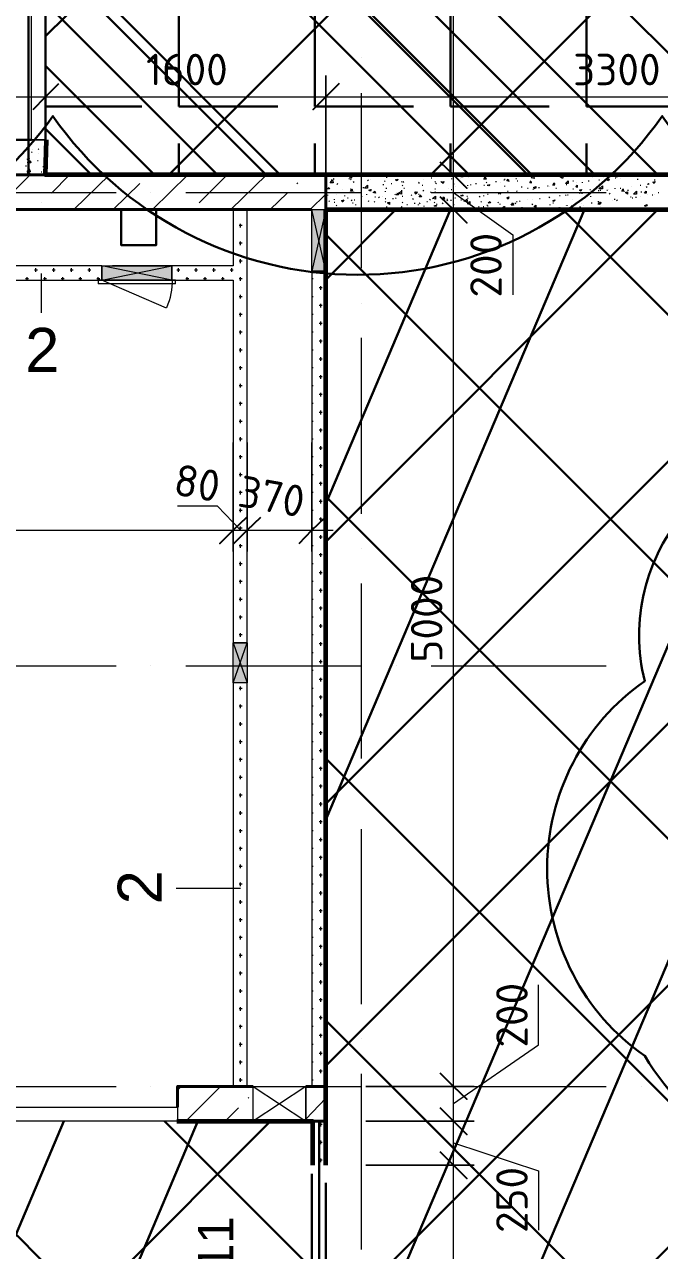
# Model space of a CAD drawing. Header units: millimetres. Extents: x -84737 to 172119, y -43083 to 59399.
# Drawn here: x 34784 to 38410, y 38441 to 45437 of the extents above; entities that cross this region are included whole.
import ezdxf

# ---------------------------------------------------------------- set-up
doc = ezdxf.new("R2010")
doc.units = ezdxf.units.MM
for name, color, linetype, lineweight in [('11) Плинтус ПЛ-2', 70, 'Continuous', 30), ('15) Штукатурка стен СТ-1.1', 161, 'Continuous', 60), ('16) Краска СТ-1.1 стена', 5, 'Continuous', 60), ('17) Краска СТ-3.1 стена', 6, 'Continuous', 60), ('18) Краска ПТ-1 потолок', 31, 'Continuous', 30), ('19) Краска ПТ-5 потолок', 161, 'Continuous', 30), ('20) Шпакл. баз. фин Стена', 40, 'Continuous', 60), ('22) Шпакл. баз. фин. Потолок', 102, 'Continuous', 30), ('3) Плинутс ПЛ-1', 6, 'Continuous', 30), ('5) Затарка материала', 160, 'Continuous', 30), ('6) Уборка мусора', 20, 'Continuous', 30), ('9) Плитка КР-2 600х600', 110, 'Continuous', 30)]:
    doc.layers.add(name, color=color, linetype=linetype, lineweight=lineweight)
for name, color, linetype in [('PDF _Двери', 7, 'Continuous'), ('PDF _Марки', 7, 'Continuous'), ('PDF _Обобщенные модели', 7, 'Continuous'), ('PDF _Окна', 7, 'Continuous'), ('PDF _Оси', 7, 'Continuous'), ('PDF _Перекрытия', 7, 'Continuous'), ('PDF _Размеры-100', 7, 'Continuous'), ('PDF _Стены', 7, 'Continuous'), ('PDF _Текст', 7, 'Continuous'), ('PDF _Элементы узлов', 7, 'Continuous')]:
    doc.layers.add(name, color=color, linetype=linetype)
doc.styles.add('PDF GOSTCommon', font='arial.ttf')
doc.styles.add('PDF ISOCPEUR', font='isocpeur.ttf')

msp = doc.modelspace()

# ---------------------------------------------------------------- hatches: boundary and pattern name
at = {"layer": '18) Краска ПТ-1 потолок'}
h = msp.add_hatch(dxfattribs=at)
h.set_pattern_fill('ANSI32', color=256, scale=222, angle=22)
h.paths.add_polyline_path([(26915.9, 43368.7), (24507.3, 43368.7), (24507.3, 34077.2), (26915.9, 34077.2)])
h.paths.add_polyline_path([(36427.6, 39178), (36427.6, 34081.4), (26987.8, 34081.4), (26987.8, 40617.2), (29108.6, 40617.2), (29108.6, 39178)])
h.paths.add_polyline_path([(42006.7, 34077.2), (36508, 34077.2), (36508, 44380.4), (42006.7, 44380.4)])
h.paths.add_polyline_path([(21895.5, 43368.7), (24304.1, 43368.7), (24304.1, 34077.2), (21895.5, 34077.2)])
h.paths.add_polyline_path([(12383.8, 39178), (12383.8, 34081.4), (21823.5, 34081.4), (21823.5, 40617.2), (19702.8, 40617.2), (19702.8, 39178)])
h.paths.add_polyline_path([(6804.6, 34077.2), (12303.4, 34077.2), (12303.4, 44380.4), (6804.6, 44380.4)])
h = msp.add_hatch(dxfattribs=at)
h.set_pattern_fill('ANSI32', color=256, scale=222, angle=22)
h.paths.add_polyline_path([(26915.9, 43368.7), (24507.3, 43368.7), (24507.3, 34077.2), (26915.9, 34077.2)])
h.paths.add_polyline_path([(36427.6, 39178), (36427.6, 34081.4), (26987.8, 34081.4), (26987.8, 40617.2), (29108.6, 40617.2), (29108.6, 39178)])
h.paths.add_polyline_path([(42006.7, 34077.2), (36508, 34077.2), (36508, 44380.4), (42006.7, 44380.4)])
h.paths.add_polyline_path([(21895.5, 43368.7), (24304.1, 43368.7), (24304.1, 34077.2), (21895.5, 34077.2)])
h.paths.add_polyline_path([(12383.8, 39178), (12383.8, 34081.4), (21823.5, 34081.4), (21823.5, 40617.2), (19702.8, 40617.2), (19702.8, 39178)])
h.paths.add_polyline_path([(6804.6, 34077.2), (12303.4, 34077.2), (12303.4, 44380.4), (6804.6, 44380.4)])
at = {"layer": '19) Краска ПТ-5 потолок'}
h = msp.add_hatch(dxfattribs=at)
h.set_pattern_fill('ANSI34', color=256, scale=80, angle=90)
h.paths.add_polyline_path([(22027.2, 47077.3), (10407.1, 47077.3), (10407.1, 45159.6), (12786.1, 45159.6), (12786.1, 44579.7), (22027.2, 44579.7)])
h.paths.add_polyline_path([(26785.3, 47077.3), (24503.6, 47077.3), (22027.2, 47077.3), (22027.2, 43580.7), (26785.3, 43580.7)])
h.paths.add_polyline_path([(34714, 47077.3), (26785.3, 47077.3), (26785.3, 44579.7), (34714, 44579.7)])
h.paths.add_polyline_path([(30256.5, 49778.1), (24503.6, 49778.1), (24503.6, 47077.3), (30256.5, 47077.3)])
h.paths.add_polyline_path([(44556.2, 47077.3), (39984.4, 47077.3), (34904.5, 47077.3), (34904.5, 44579.7), (44556.2, 44579.7)])
h.paths.add_polyline_path([(44556.2, 49096.5), (41457.5, 49096.5), (41457.5, 49778.1), (39984.4, 49778.1), (39984.4, 47077.3), (44556.2, 47077.3)])
at = {"layer": '22) Шпакл. баз. фин. Потолок'}
h = msp.add_hatch(dxfattribs=at)
h.set_pattern_fill('ANSI37', color=256, scale=333)
h.paths.add_polyline_path([(22027.2, 47077.3), (10407.1, 47077.3), (10407.1, 45159.6), (12786.1, 45159.6), (12786.1, 44579.7), (22027.2, 44579.7)])
h.paths.add_polyline_path([(26785.3, 47077.3), (24503.6, 47077.3), (22027.2, 47077.3), (22027.2, 43580.7), (26785.3, 43580.7)])
h.paths.add_polyline_path([(34714, 47077.3), (26785.3, 47077.3), (26785.3, 44579.7), (34714, 44579.7)])
h.paths.add_polyline_path([(30256.5, 49778.1), (24503.6, 49778.1), (24503.6, 47077.3), (30256.5, 47077.3)])
h.paths.add_polyline_path([(44556.2, 47077.3), (39984.4, 47077.3), (34904.5, 47077.3), (34904.5, 44579.7), (44556.2, 44579.7)])
h.paths.add_polyline_path([(44556.2, 49096.5), (41457.5, 49096.5), (41457.5, 49778.1), (39984.4, 49778.1), (39984.4, 47077.3), (44556.2, 47077.3)])
h = msp.add_hatch(dxfattribs=at)
h.set_pattern_fill('ANSI37', color=256, scale=333)
h.paths.add_polyline_path([(26915.9, 43368.7), (24507.3, 43368.7), (24507.3, 34077.2), (26915.9, 34077.2)])
h.paths.add_polyline_path([(36427.6, 39178), (36427.6, 34081.4), (26987.8, 34081.4), (26987.8, 40617.2), (29108.6, 40617.2), (29108.6, 39178)])
h.paths.add_polyline_path([(42006.7, 34077.2), (36508, 34077.2), (36508, 44380.4), (42006.7, 44380.4)])
h.paths.add_polyline_path([(21895.5, 43368.7), (24304.1, 43368.7), (24304.1, 34077.2), (21895.5, 34077.2)])
h.paths.add_polyline_path([(12383.8, 39178), (12383.8, 34081.4), (21823.5, 34081.4), (21823.5, 40617.2), (19702.8, 40617.2), (19702.8, 39178)])
h.paths.add_polyline_path([(6804.6, 34077.2), (12303.4, 34077.2), (12303.4, 44380.4), (6804.6, 44380.4)])
h = msp.add_hatch(dxfattribs=at)
h.set_pattern_fill('ANSI37', color=256, scale=333)
h.paths.add_polyline_path([(26915.9, 43368.7), (24507.3, 43368.7), (24507.3, 34077.2), (26915.9, 34077.2)])
h.paths.add_polyline_path([(36427.6, 39178), (36427.6, 34081.4), (26987.8, 34081.4), (26987.8, 40617.2), (29108.6, 40617.2), (29108.6, 39178)])
h.paths.add_polyline_path([(42006.7, 34077.2), (36508, 34077.2), (36508, 44380.4), (42006.7, 44380.4)])
h.paths.add_polyline_path([(21895.5, 43368.7), (24304.1, 43368.7), (24304.1, 34077.2), (21895.5, 34077.2)])
h.paths.add_polyline_path([(12383.8, 39178), (12383.8, 34081.4), (21823.5, 34081.4), (21823.5, 40617.2), (19702.8, 40617.2), (19702.8, 39178)])
h.paths.add_polyline_path([(6804.6, 34077.2), (12303.4, 34077.2), (12303.4, 44380.4), (6804.6, 44380.4)])
at = {"layer": '9) Плитка КР-2 600х600'}
h = msp.add_hatch(dxfattribs=at)
h.set_pattern_fill('ANGLE', color=256, scale=111)
h.set_pattern_definition([(0, (0, 0), (0, 775.335), [563.88, -211.455]), (90, (0, 0), (-775.335, 5e-14), [563.88, -211.455])])
h.paths.add_polyline_path([(22027.2, 47077.3), (10407.1, 47077.3), (10407.1, 45159.6), (12786.1, 45159.6), (12786.1, 44579.7), (22027.2, 44579.7)])
h.paths.add_polyline_path([(26785.3, 47077.3), (24503.6, 47077.3), (22027.2, 47077.3), (22027.2, 43580.7), (26785.3, 43580.7)])
h.paths.add_polyline_path([(34714, 47077.3), (26785.3, 47077.3), (26785.3, 44579.7), (34714, 44579.7)])
h.paths.add_polyline_path([(30256.5, 49778.1), (24503.6, 49778.1), (24503.6, 47077.3), (30256.5, 47077.3)])
h.paths.add_polyline_path([(44556.2, 47077.3), (39984.4, 47077.3), (34904.5, 47077.3), (34904.5, 44579.7), (44556.2, 44579.7)])
h.paths.add_polyline_path([(44556.2, 49096.5), (41457.5, 49096.5), (41457.5, 49778.1), (39984.4, 49778.1), (39984.4, 47077.3), (44556.2, 47077.3)])

# ---------------------------------------------------------------- linework, layer by layer
at = {"layer": '11) Плинтус ПЛ-2'}
for points in [[(36503.8, 44380.4), (39805.5, 44380.4)], [(36503.8, 38928.2), (36503.8, 44380.4)], [(35652.9, 39178), (36427.6, 39178), (36427.6, 38928.2)]]:
    msp.add_lwpolyline(points, dxfattribs=at)
at = {"layer": '15) Штукатурка стен СТ-1.1'}
for points in [[(36503.8, 44380.4), (39805.5, 44380.4)], [(36503.8, 38928.2), (36503.8, 44380.4)], [(35652.9, 39178), (36427.6, 39178), (36427.6, 38928.2)]]:
    msp.add_lwpolyline(points, dxfattribs=at)
at = {"layer": '16) Краска СТ-1.1 стена'}
for points in [[(36503.8, 44380.4), (39805.5, 44380.4)], [(36503.8, 38928.2), (36503.8, 44380.4)], [(35652.9, 39178), (36427.6, 39178), (36427.6, 38928.2)]]:
    msp.add_lwpolyline(points, dxfattribs=at)
at = {"layer": '17) Краска СТ-3.1 стена'}
msp.add_lwpolyline([(39806.6, 44579.7), (34904.5, 44579.7), (34908.8, 44778.7)], dxfattribs=at)
at = {"layer": '20) Шпакл. баз. фин Стена'}
for points in [[(39806.6, 44579.7), (34904.5, 44579.7), (34908.8, 44778.7)], [(36503.8, 44380.4), (39805.5, 44380.4)], [(36503.8, 38928.2), (36503.8, 44380.4)], [(35652.9, 39178), (36427.6, 39178), (36427.6, 38928.2)]]:
    msp.add_lwpolyline(points, dxfattribs=at)
at = {"layer": '3) Плинутс ПЛ-1'}
msp.add_lwpolyline([(39806.6, 44579.7), (34904.5, 44579.7), (34908.8, 44778.7)], dxfattribs=at)
at = {"layer": '5) Затарка материала'}
for points in [[(14005.6, 44914.1, -0.520567), (15891.5, 45947, -0.520567), (18277.8, 45947, -0.520567), (21632.8, 45947, -0.520567), (23780.9, 45947, -0.520567), (25898.1, 45947, -0.520567), (28535.8, 45947, -0.520567), (30735.2, 45947, -0.520567), (33386.2, 45947, -0.520567), (35941.4, 45947, -0.520567), (38114.4, 45947, -0.520567), (40309.8, 45947, -0.520567), (41526.6, 44914.1, -0.520567), (38424.9, 44914.1, -0.520567), (34946.2, 44914.1, -0.520567), (31919.6, 44914.1, -0.520567), (29416.6, 44914.1, -0.520567), (26366.2, 44914.1, -0.520567), (24002.3, 44914.1, -0.520567), (20522.4, 44914.1, -0.520567), (17139.8, 44914.1, -0.520567)], [(40907.2, 39377.1, 0.520567), (40907.2, 42177.6, 0.520567), (39492.9, 43027.6, 0.520567), (38325, 41689.9, 0.520567), (38325, 39551.1, 0.520567)]]:
    msp.add_lwpolyline(points, format="xyb", close=True, dxfattribs=at)
at = {"layer": '6) Уборка мусора'}
for points in [[(14005.6, 44914.1, -0.520567), (15891.5, 45947, -0.520567), (18277.8, 45947, -0.520567), (21632.8, 45947, -0.520567), (23780.9, 45947, -0.520567), (25898.1, 45947, -0.520567), (28535.8, 45947, -0.520567), (30735.2, 45947, -0.520567), (33386.2, 45947, -0.520567), (35941.4, 45947, -0.520567), (38114.4, 45947, -0.520567), (40309.8, 45947, -0.520567), (41526.6, 44914.1, -0.520567), (38424.9, 44914.1, -0.520567), (34946.2, 44914.1, -0.520567), (31919.6, 44914.1, -0.520567), (29416.6, 44914.1, -0.520567), (26366.2, 44914.1, -0.520567), (24002.3, 44914.1, -0.520567), (20522.4, 44914.1, -0.520567), (17139.8, 44914.1, -0.520567)], [(40907.2, 39377.1, 0.520567), (40907.2, 42177.6, 0.520567), (39492.9, 43027.6, 0.520567), (38325, 41689.9, 0.520567), (38325, 39551.1, 0.520567)]]:
    msp.add_lwpolyline(points, format="xyb", close=True, dxfattribs=at)
at = {"layer": '9) Плитка КР-2 600х600'}
msp.add_lwpolyline([(34904.5, 47077.3), (44556.2, 47077.3), (44556.2, 44579.7), (34904.5, 44579.7)], close=True, dxfattribs=at)
at = {"layer": 'PDF _Двери', "lineweight": 18}
for points in [[(34824.1, 44778.7), (34824.1, 46878.3), (34904.5, 46878.3), (34904.5, 44778.7)], [(34604, 39258.6), (35658, 39258.6), (35658, 39178.2), (34604, 39178.2)]]:
    msp.add_lwpolyline(points, close=True, dxfattribs=at)
at = {"layer": 'PDF _Марки', "lineweight": 9}
for points in [[(34879.1, 44016.7), (34879.1, 43792.3)], [(36017.9, 40507.4), (35649.6, 40507.4)]]:
    msp.add_lwpolyline(points, dxfattribs=at)
at = {"layer": 'PDF _Обобщенные модели', "lineweight": 30}
for points in [[(34807.2, 47077.3), (34807.2, 44579.7)], [(36466.6, 39178.2), (36466.6, 37129.3)]]:
    msp.add_lwpolyline(points, dxfattribs=at)
at = {"layer": 'PDF _Окна', "color": 8, "true_color": 0x808080, "transparency": 33554559}
for points in [[(36424.2, 44380.7), (36424.2, 44029.4), (36504.7, 44380.7)], [(36424.2, 44029.4), (36504.7, 44380.7), (36504.7, 44029.4)], [(35226.3, 43978.6), (35624.2, 43978.6), (35226.3, 44059)], [(35624.2, 43978.6), (35226.3, 44059), (35624.2, 44059)], [(36056, 41680), (36056, 41908.6), (35975.5, 41680)], [(36056, 41908.6), (35975.5, 41680), (35975.5, 41908.6)]]:
    msp.add_solid(points, dxfattribs=at)
at = {"layer": 'PDF _Оси', "lineweight": 9}
for points in [[(36707.9, 45248.5), (36707.9, 45248.5)], [(36707.9, 44046.3), (36707.9, 45045.4)], [(34307.7, 44478.1), (35306.7, 44478.1)], [(35505.6, 44478.1), (35505.6, 44478.1)], [(35704.6, 44478.1), (36707.9, 44478.1)], [(36906.8, 44478.1), (36906.8, 44478.1)], [(37105.8, 44478.1), (38104.8, 44478.1)], [(38308, 44478.1), (38308, 44478.1)], [(36707.9, 43847.4), (36707.9, 43847.4)], [(36707.9, 42645.1), (36707.9, 43648.4)], [(36707.9, 42446.2), (36707.9, 42446.2)], [(36707.9, 41248.2), (36707.9, 42247.2)], [(34307.7, 41777.3), (35306.7, 41777.3)], [(35505.6, 41777.3), (35505.6, 41777.3)], [(35704.6, 41777.3), (36707.9, 41777.3)], [(36906.8, 41777.3), (36906.8, 41777.3)], [(37105.8, 41777.3), (38104.8, 41777.3)], [(38308, 41777.3), (38308, 41777.3)], [(36707.9, 41045), (36707.9, 41045)], [(36707.9, 39847), (36707.9, 40846)], [(36707.9, 39648), (36707.9, 39648)], [(36707.9, 38445.8), (36707.9, 39449.1)], [(34307.7, 39377.1), (35306.7, 39377.1)], [(35505.6, 39377.1), (35505.6, 39377.1)], [(35704.6, 39377.1), (36707.9, 39377.1)], [(36906.8, 39377.1), (36906.8, 39377.1)], [(37105.8, 39377.1), (38104.8, 39377.1)], [(38308, 39377.1), (38308, 39377.1)]]:
    msp.add_lwpolyline(points, dxfattribs=at)
at = {"layer": 'PDF _Перекрытия', "lineweight": 30}
for points in [[(35535.3, 44380.7), (35535.3, 44177.5), (35336.3, 44177.5), (35336.3, 44380.7)], [(36424.2, 37527.2), (36424.2, 38877.6)], [(36504.7, 38826.8), (36504.7, 37578)]]:
    msp.add_lwpolyline(points, dxfattribs=at)
at = {"layer": 'PDF _Размеры-100', "lineweight": 9}
for points in [[(37232.8, 33958.6), (37232.8, 37480.6), (37232.8, 38928.4), (37232.8, 39178.2), (37232.8, 39377.1), (37232.8, 44380.7), (37232.8, 44579.7), (36733.3, 44579.7), (37351.3, 44579.7), (36733.3, 44579.7), (37232.8, 44579.7), (37232.8, 47200)], [(34904.5, 44905.7), (34904.5, 45523.7), (34904.5, 45024.2)], [(19584.6, 45024.2), (20397.4, 45024.2), (20520.2, 45024.2), (21468.4, 45024.2), (22027.2, 45024.2), (22556.3, 45024.2), (24004.1, 45024.2), (24304.6, 45024.2), (24503.6, 45024.2), (24804.1, 45024.2), (26256.1, 45024.2), (26785.3, 45024.2), (27339.8, 45024.2), (28292.3, 45024.2), (28415.1, 45024.2), (29105.1, 45024.2), (29105.1, 44524.7), (29105.1, 45146.9), (29105.1, 44524.7), (29105.1, 45024.2), (34824.1, 45024.2)], [(34786, 45024.2), (36504.7, 45024.2), (39806.6, 45024.2), (41254.3, 45024.2), (42007.8, 45024.2), (42257.6, 45024.2), (42532.7, 45024.2), (44082.1, 45024.2), (44082.1, 44524.7), (44082.1, 45146.9), (44082.1, 44524.7), (44082.1, 45024.2), (44674.7, 45024.2)], [(37232.8, 44478.1), (37571.4, 44236.8), (37571.4, 43893.9)], [(26865.7, 42552), (27234, 42552), (27314.4, 42552), (29105.1, 42552), (29185.5, 42552), (35975.5, 42552), (36056, 42552), (36056, 43051.5), (36056, 42429.2), (36056, 43051.5), (36056, 42552), (36547, 42552)], [(36424.2, 42429.2), (36424.2, 43051.5), (36424.2, 42552)], [(36017.9, 42552), (35886.6, 42687.5), (35658, 42687.5)], [(37232.8, 39279.7), (37719.6, 39614.2), (37719.6, 39957.1)], [(37232.8, 39055.4), (37719.6, 38894.5), (37719.6, 38555.9)]]:
    msp.add_lwpolyline(points, dxfattribs=at)
for points in [[(36504.7, 45024.2), (36504.7, 44524.7), (36504.7, 45146.9), (36504.7, 44524.7)], [(34409.3, 44778.7), (34908.8, 44778.7), (34290.7, 44778.7), (34908.8, 44778.7)], [(37232.8, 44380.7), (36733.3, 44380.7), (37351.3, 44380.7), (36733.3, 44380.7)], [(35975.5, 42552), (35975.5, 43051.5), (35975.5, 42429.2), (35975.5, 43051.5)], [(37232.8, 39377.1), (36733.3, 39377.1), (37351.3, 39377.1), (36733.3, 39377.1)], [(37232.8, 39178.2), (36733.3, 39178.2), (37351.3, 39178.2), (36733.3, 39178.2)], [(37232.8, 38928.4), (36733.3, 38928.4), (37351.3, 38928.4), (36733.3, 38928.4)]]:
    msp.add_lwpolyline(points, close=True, dxfattribs=at)
at = {"layer": 'PDF _Размеры-100', "lineweight": 25}
for points in [[(34832.6, 44952.2), (34904.5, 45024.2), (34980.7, 45100.4)], [(36352.3, 42475.8), (36424.2, 42552), (36500.4, 42624)]]:
    msp.add_lwpolyline(points, dxfattribs=at)
for points in [[(36580.9, 45100.4), (36504.7, 45024.2), (36432.7, 44952.2), (36504.7, 45024.2)], [(37156.6, 44651.7), (37232.8, 44579.7), (37309, 44503.5), (37232.8, 44579.7)], [(37156.6, 44452.7), (37232.8, 44380.7), (37309, 44304.5), (37232.8, 44380.7)], [(36051.7, 42624), (35975.5, 42552), (35899.3, 42475.8), (35975.5, 42552)], [(36132.2, 42624), (36056, 42552), (35979.8, 42475.8), (36056, 42552)], [(37156.6, 39453.3), (37232.8, 39377.1), (37309, 39305.1), (37232.8, 39377.1)], [(37156.6, 39254.3), (37232.8, 39178.2), (37309, 39102), (37232.8, 39178.2)], [(37156.6, 39004.6), (37232.8, 38928.4), (37309, 38852.2), (37232.8, 38928.4)]]:
    msp.add_lwpolyline(points, close=True, dxfattribs=at)
at = {"layer": 'PDF _Стены', "lineweight": 30}
for points in [[(34824.1, 44778.7), (34705.6, 44778.7), (34705.6, 44579.7)], [(34904.5, 44579.7), (34904.5, 44778.7)], [(39806.6, 44579.7), (36504.7, 44579.7)], [(36504.7, 44380.7), (39806.6, 44380.7), (39806.6, 44499.3)]]:
    msp.add_lwpolyline(points, dxfattribs=at)
at = {"layer": 'PDF _Стены', "lineweight": 9}
for points in [[(34802.9, 44710.9), (34807.2, 44710.9)], [(34807.2, 44770.2), (34807.2, 44774.4)], [(34824.1, 44710.9), (34828.3, 44706.7)], [(34828.3, 44723.6), (34828.3, 44723.6)], [(34862.2, 44723.6), (34866.4, 44727.9)], [(34896.1, 44723.6), (34900.3, 44723.6)], [(34802.9, 44647.4), (34802.9, 44651.7)], [(34815.6, 44651.7), (34815.6, 44655.9)], [(34858, 44660.1), (34862.2, 44660.1)], [(34866.4, 44698.2), (34866.4, 44698.2)], [(34896.1, 44660.1), (34896.1, 44664.4)], [(34616.7, 44380.7), (34815.6, 44579.7)], [(34790.2, 44630.5), (34794.5, 44630.5)], [(34798.7, 44588.2), (34802.9, 44592.4)], [(34811.4, 44588.2), (34815.6, 44588.2)], [(34815.6, 44600.9), (34819.9, 44600.9)], [(34879.1, 44596.6), (34883.4, 44596.6)], [(34887.6, 44626.3), (34891.8, 44626.3)], [(34891.8, 44600.9), (34896.1, 44600.9)], [(34938.4, 44473.9), (35040, 44579.7)], [(35065.4, 44380.7), (35268.6, 44579.7)], [(35514.1, 44380.7), (35717.3, 44579.7)], [(35780.8, 44418.8), (35941.7, 44579.7)], [(35962.8, 44380.7), (36166, 44579.7)], [(36648.6, 44567), (36652.8, 44567)], [(36695.2, 44571.2), (36699.4, 44571.2)], [(36741.7, 44575.5), (36746, 44575.5)], [(36851.8, 44562.8), (36851.8, 44567)], [(36944.9, 44579.7), (36944.9, 44579.7)], [(37148.1, 44579.7), (37156.6, 44579.7)], [(37156.6, 44579.7), (37156.6, 44579.7)], [(37177.8, 44571.2), (37182, 44571.2)], [(37317.5, 44567), (37321.7, 44571.2)], [(37376.7, 44575.5), (37376.7, 44575.5)], [(37584.1, 44579.7), (37592.6, 44575.5), (37592.6, 44579.7)], [(37630.7, 44575.5), (37634.9, 44571.2)], [(37698.4, 44579.7), (37698.4, 44579.7)], [(37706.9, 44575.5), (37706.9, 44575.5)], [(37783.1, 44571.2), (37787.3, 44571.2)], [(37795.8, 44575.5), (37795.8, 44575.5)], [(37893.2, 44571.2), (37893.2, 44571.2)], [(37990.5, 44567), (37990.5, 44567)], [(38164.1, 44567), (38168.3, 44567)], [(38231.8, 44575.5), (38236.1, 44579.7)], [(38244.5, 44579.7), (38244.5, 44579.7)], [(38248.8, 44571.2), (38253, 44575.5)], [(38341.9, 44575.5), (38341.9, 44575.5)], [(35289.8, 44380.7), (35442.1, 44528.9)], [(36339.6, 44528.9), (36343.8, 44533.1)], [(36530.1, 44541.6), (36534.3, 44537.4)], [(36534.3, 44550.1), (36538.5, 44550.1)], [(36547, 44558.5), (36551.2, 44554.3)], [(36568.2, 44524.7), (36572.4, 44528.9)], [(36602, 44495), (36602, 44495)], [(36635.9, 44558.5), (36640.1, 44554.3)], [(36644.4, 44554.3), (36648.6, 44550.1)], [(36644.4, 44499.3), (36648.6, 44499.3)], [(36661.3, 44537.4), (36665.5, 44541.6)], [(36716.3, 44507.7), (36720.6, 44507.7)], [(36741.7, 44550.1), (36746, 44545.8)], [(36754.4, 44490.8), (36758.7, 44495)], [(36758.7, 44554.3), (36758.7, 44554.3)], [(36830.6, 44524.7), (36834.9, 44524.7)], [(36839.1, 44545.8), (36843.3, 44541.6)], [(36847.6, 44503.5), (36851.8, 44503.5)], [(36877.2, 44528.9), (36881.4, 44528.9)], [(36936.5, 44541.6), (36940.7, 44537.4)], [(36940.7, 44516.2), (36944.9, 44520.4)], [(36944.9, 44537.4), (36949.2, 44541.6)], [(36949.2, 44503.5), (36953.4, 44503.5)], [(37038.1, 44528.9), (37038.1, 44533.1), (37033.8, 44537.4)], [(37055, 44520.4), (37059.2, 44520.4)], [(37063.5, 44554.3), (37063.5, 44554.3)], [(37105.8, 44562.8), (37110, 44562.8)], [(37127, 44541.6), (37131.2, 44541.6)], [(37127, 44499.3), (37131.2, 44499.3)], [(37131.2, 44533.1), (37135.4, 44528.9)], [(37160.8, 44541.6), (37165.1, 44537.4)], [(37207.4, 44499.3), (37207.4, 44499.3)], [(37220.1, 44495), (37224.3, 44495)], [(37224.3, 44554.3), (37224.3, 44558.5)], [(37232.8, 44528.9), (37232.8, 44524.7)], [(37245.5, 44512), (37245.5, 44512)], [(37270.9, 44558.5), (37270.9, 44558.5)], [(37287.8, 44520.4), (37292.1, 44520.4)], [(37313.2, 44520.4), (37313.2, 44516.2)], [(37317.5, 44507.7), (37317.5, 44507.7)], [(37330.2, 44524.7), (37330.2, 44520.4)], [(37359.8, 44528.9), (37364, 44528.9)], [(37406.3, 44520.4), (37410.6, 44520.4)], [(37419, 44537.4), (37423.3, 44533.1)], [(37427.5, 44520.4), (37427.5, 44516.2)], [(37474.1, 44541.6), (37478.3, 44541.6)], [(37503.7, 44533.1), (37503.7, 44533.1)], [(37520.6, 44550.1), (37524.9, 44550.1)], [(37524.9, 44554.3), (37529.1, 44554.3)], [(37524.9, 44516.2), (37524.9, 44512)], [(37550.3, 44545.8), (37537.6, 44545.8), (37546, 44554.3), (37550.3, 44541.6)], [(37588.4, 44558.5), (37592.6, 44558.5)], [(37596.8, 44545.8), (37601.1, 44545.8)], [(37622.2, 44512), (37622.2, 44507.7)], [(37656.1, 44503.5), (37660.3, 44503.5)], [(37681.5, 44533.1), (37668.8, 44533.1), (37677.3, 44545.8)], [(37677.3, 44533.1), (37677.3, 44541.6)], [(37685.7, 44495), (37690, 44499.3)], [(37690, 44558.5), (37690, 44558.5)], [(37719.6, 44507.7), (37723.8, 44507.7)], [(37770.4, 44516.2), (37774.6, 44516.2)], [(37783.1, 44512), (37783.1, 44512)], [(37812.7, 44520.4), (37800, 44520.4), (37808.5, 44533.1), (37808.5, 44520.4)], [(37808.5, 44528.9), (37812.7, 44524.7)], [(37817, 44503.5), (37821.2, 44503.5)], [(37876.2, 44524.7), (37880.5, 44524.7)], [(37888.9, 44533.1), (37888.9, 44533.1)], [(37914.3, 44545.8), (37918.6, 44545.8)], [(37914.3, 44499.3), (37918.6, 44499.3)], [(37935.5, 44537.4), (37935.5, 44537.4)], [(37969.4, 44533.1), (37969.4, 44537.4)], [(38003.2, 44545.8), (38007.5, 44545.8)], [(38011.7, 44495), (38015.9, 44495)], [(38024.4, 44562.8), (38024.4, 44562.8)], [(38062.5, 44550.1), (38066.7, 44550.1)], [(38087.9, 44562.8), (38087.9, 44562.8)], [(38117.5, 44562.8), (38121.8, 44562.8)], [(38117.5, 44495), (38117.5, 44495)], [(38155.6, 44562.8), (38159.9, 44562.8)], [(38155.6, 44499.3), (38155.6, 44503.5)], [(38185.3, 44558.5), (38185.3, 44558.5)], [(38185.3, 44503.5), (38189.5, 44503.5)], [(38248.8, 44512), (38248.8, 44512)], [(38282.6, 44554.3), (38286.9, 44554.3)], [(38299.6, 44520.4), (38303.8, 44520.4)], [(38333.4, 44512), (38337.6, 44507.7)], [(38341.9, 44524.7), (38346.1, 44528.9)], [(38346.1, 44524.7), (38350.3, 44528.9)], [(38380, 44550.1), (38384.2, 44550.1)], [(36187.2, 44380.7), (36284.6, 44473.9)], [(36415.8, 44380.7), (36504.7, 44469.6)], [(36513.1, 44465.4), (36513.1, 44461.2)], [(36521.6, 44431.5), (36525.8, 44427.3)], [(36551.2, 44440), (36551.2, 44435.8)], [(36568.2, 44465.4), (36568.2, 44465.4)], [(36597.8, 44427.3), (36602, 44427.3)], [(36610.5, 44461.2), (36610.5, 44456.9)], [(36627.4, 44448.5), (36631.7, 44448.5)], [(36648.6, 44435.8), (36652.8, 44431.5)], [(36661.3, 44478.1), (36665.5, 44482.3)], [(36665.5, 44435.8), (36669.8, 44435.8)], [(36707.9, 44456.9), (36707.9, 44452.7)], [(36737.5, 44469.6), (36737.5, 44465.4)], [(36746, 44431.5), (36750.2, 44427.3)], [(36754.4, 44431.5), (36754.4, 44431.5)], [(36779.8, 44427.3), (36784.1, 44423.1)], [(36784.1, 44452.7), (36788.3, 44452.7)], [(36805.2, 44452.7), (36809.5, 44448.5)], [(36830.6, 44456.9), (36830.6, 44456.9)], [(36843.3, 44486.6), (36843.3, 44482.3)], [(36843.3, 44444.2), (36847.6, 44444.2)], [(36843.3, 44427.3), (36847.6, 44423.1)], [(36885.7, 44444.2), (36889.9, 44444.2)], [(36898.4, 44465.4), (36902.6, 44469.6)], [(36902.6, 44448.5), (36906.8, 44444.2)], [(36936.5, 44490.8), (36936.5, 44469.6), (36919.5, 44473.9), (36936.5, 44486.6)], [(36940.7, 44456.9), (36944.9, 44456.9)], [(36991.5, 44465.4), (36995.7, 44461.2)], [(37000, 44444.2), (37004.2, 44440)], [(37012.7, 44482.3), (37016.9, 44482.3)], [(37033.8, 44469.6), (37038.1, 44469.6)], [(37046.5, 44461.2), (37050.8, 44452.7), (37038.1, 44452.7), (37046.5, 44465.4)], [(37059.2, 44486.6), (37063.5, 44490.8)], [(37080.4, 44427.3), (37084.6, 44427.3)], [(37097.3, 44440), (37101.6, 44435.8)], [(37101.6, 44482.3), (37101.6, 44478.1)], [(37127, 44482.3), (37131.2, 44482.3)], [(37194.7, 44440), (37198.9, 44440)], [(37194.7, 44435.8), (37198.9, 44431.5)], [(37220.1, 44431.5), (37220.1, 44435.8)], [(37241.3, 44448.5), (37245.5, 44448.5)], [(37275.1, 44435.8), (37279.4, 44435.8)], [(37292.1, 44431.5), (37296.3, 44427.3)], [(37309, 44456.9), (37313.2, 44456.9)], [(37313.2, 44444.2), (37317.5, 44448.5)], [(37380.9, 44456.9), (37385.2, 44452.7)], [(37389.4, 44427.3), (37393.6, 44423.1)], [(37406.3, 44456.9), (37406.3, 44461.2)], [(37427.5, 44469.6), (37431.7, 44469.6)], [(37474.1, 44478.1), (37474.1, 44478.1)], [(37491, 44473.9), (37491, 44469.6)], [(37499.5, 44469.6), (37503.7, 44473.9)], [(37541.8, 44486.6), (37546, 44486.6)], [(37592.6, 44486.6), (37596.8, 44486.6)], [(37592.6, 44423.1), (37596.8, 44427.3)], [(37596.8, 44490.8), (37596.8, 44490.8)], [(37609.5, 44427.3), (37613.8, 44431.5)], [(37656.1, 44435.8), (37656.1, 44435.8)], [(37685.7, 44435.8), (37685.7, 44435.8)], [(37723.8, 44444.2), (37728.1, 44444.2)], [(37778.9, 44448.5), (37783.1, 44452.7)], [(37838.1, 44461.2), (37842.4, 44461.2)], [(37872, 44461.2), (37876.2, 44465.4)], [(37884.7, 44465.4), (37888.9, 44465.4)], [(37910.1, 44435.8), (37910.1, 44435.8)], [(37952.4, 44473.9), (37956.7, 44473.9)], [(37965.1, 44473.9), (37969.4, 44473.9)], [(38015.9, 44456.9), (38015.9, 44452.7)], [(38058.3, 44427.3), (38062.5, 44427.3)], [(38062.5, 44486.6), (38062.5, 44490.8)], [(38071, 44490.8), (38075.2, 44490.8)], [(38109.1, 44490.8), (38113.3, 44490.8)], [(38121.8, 44473.9), (38126, 44469.6)], [(38138.7, 44431.5), (38138.7, 44431.5)], [(38151.4, 44440), (38155.6, 44440)], [(38164.1, 44435.8), (38168.3, 44431.5)], [(38206.4, 44486.6), (38210.7, 44486.6)], [(38227.6, 44490.8), (38231.8, 44490.8)], [(38244.5, 44452.7), (38248.8, 44452.7)], [(38253, 44448.5), (38257.2, 44448.5)], [(38274.2, 44452.7), (38274.2, 44448.5)], [(38299.6, 44452.7), (38299.6, 44452.7)], [(38303.8, 44482.3), (38308, 44482.3)], [(38341.9, 44465.4), (38341.9, 44465.4)], [(38367.3, 44465.4), (38371.5, 44465.4)], [(38380, 44469.6), (38380, 44469.6)], [(38401.1, 44478.1), (38405.4, 44478.1)], [(34883.4, 44418.8), (34883.4, 44418.8)], [(36551.2, 44423.1), (36555.5, 44423.1)], [(36563.9, 44401.9), (36568.2, 44406.1)], [(36568.2, 44389.2), (36568.2, 44389.2)], [(36657.1, 44418.8), (36661.3, 44418.8)], [(36674, 44410.4), (36674, 44406.1)], [(36733.3, 44380.7), (36737.5, 44380.7)], [(36779.8, 44385), (36784.1, 44385)], [(36843.3, 44380.7), (36847.6, 44385)], [(36851.8, 44393.4), (36851.8, 44397.7)], [(36936.5, 44393.4), (36940.7, 44397.7)], [(36940.7, 44423.1), (36944.9, 44418.8)], [(36957.6, 44380.7), (36957.6, 44380.7)], [(36966.1, 44410.4), (36970.3, 44410.4)], [(37012.7, 44414.6), (37012.7, 44418.8)], [(37033.8, 44406.1), (37033.8, 44410.4)], [(37038.1, 44418.8), (37042.3, 44414.6)], [(37063.5, 44401.9), (37063.5, 44397.7)], [(37122.7, 44418.8), (37127, 44423.1)], [(37135.4, 44414.6), (37139.7, 44410.4)], [(37169.3, 44418.8), (37173.5, 44414.6)], [(37232.8, 44410.4), (37237, 44410.4)], [(37262.4, 44385), (37266.7, 44385)], [(37309, 44385), (37313.2, 44389.2)], [(37330.2, 44406.1), (37334.4, 44406.1)], [(37376.7, 44397.7), (37380.9, 44397.7)], [(37402.1, 44397.7), (37406.3, 44397.7)], [(37423.3, 44406.1), (37427.5, 44406.1)], [(37427.5, 44401.9), (37431.7, 44401.9)], [(37486.8, 44423.1), (37491, 44418.8)], [(37495.2, 44414.6), (37495.2, 44414.6)], [(37499.5, 44410.4), (37499.5, 44414.6)], [(37524.9, 44397.7), (37529.1, 44397.7)], [(37584.1, 44418.8), (37588.4, 44414.6)], [(37588.4, 44380.7), (37592.6, 44380.7)], [(37622.2, 44393.4), (37626.5, 44393.4)], [(37660.3, 44380.7), (37660.3, 44380.7)], [(37681.5, 44414.6), (37685.7, 44410.4)], [(37706.9, 44393.4), (37694.2, 44397.7), (37702.7, 44406.1), (37702.7, 44393.4)], [(37694.2, 44401.9), (37698.4, 44397.7)], [(37723.8, 44389.2), (37723.8, 44389.2)], [(37778.9, 44389.2), (37778.9, 44389.2)], [(37783.1, 44410.4), (37783.1, 44406.1)], [(37791.6, 44389.2), (37795.8, 44389.2)], [(37800, 44418.8), (37804.3, 44418.8)], [(37821.2, 44385), (37821.2, 44385)], [(37838.1, 44393.4), (37842.4, 44393.4)], [(37846.6, 44380.7), (37846.6, 44380.7)], [(37872, 44401.9), (37872, 44401.9)], [(37880.5, 44406.1), (37880.5, 44401.9)], [(37905.9, 44401.9), (37910.1, 44401.9)], [(37918.6, 44380.7), (37918.6, 44380.7)], [(37952.4, 44397.7), (37956.7, 44393.4)], [(37960.9, 44380.7), (37965.1, 44385), (37965.1, 44380.7)], [(37965.1, 44414.6), (37965.1, 44414.6)], [(37977.8, 44401.9), (37977.8, 44401.9)], [(38020.2, 44418.8), (38024.4, 44418.8)], [(38058.3, 44414.6), (38062.5, 44414.6)], [(38066.7, 44423.1), (38071, 44423.1)], [(38075.2, 44397.7), (38075.2, 44397.7)], [(38151.4, 44380.7), (38151.4, 44380.7)], [(38172.6, 44393.4), (38172.6, 44393.4)], [(38244.5, 44389.2), (38244.5, 44393.4)], [(38248.8, 44380.7), (38253, 44380.7)], [(38269.9, 44389.2), (38269.9, 44389.2)], [(38320.7, 44389.2), (38320.7, 44393.4)], [(38337.6, 44401.9), (38341.9, 44406.1)], [(38341.9, 44389.2), (38346.1, 44385)], [(38367.3, 44385), (38371.5, 44385)], [(35975.5, 44342.6), (35975.5, 44342.6)], [(36009.4, 44291.8), (36026.3, 44291.8)], [(36017.9, 44279.1), (36017.9, 44300.3)], [(35975.5, 44241), (35975.5, 44241)], [(36009.4, 44190.2), (36026.3, 44190.2)], [(36017.9, 44177.5), (36017.9, 44198.7)], [(35975.5, 44139.4), (35975.5, 44139.4)], [(36009.4, 44088.7), (36026.3, 44088.7)], [(36017.9, 44076), (36017.9, 44097.1)], [(34841, 44037.9), (34858, 44037.9)], [(34849.5, 44025.2), (34849.5, 44046.3)], [(34942.6, 44037.9), (34959.6, 44037.9)], [(34951.1, 44025.2), (34951.1, 44046.3)], [(35044.2, 44037.9), (35061.2, 44037.9)], [(35052.7, 44025.2), (35052.7, 44046.3)], [(35145.8, 44037.9), (35162.8, 44037.9)], [(35154.3, 44025.2), (35154.3, 44046.3)], [(35653.8, 44037.9), (35670.7, 44037.9)], [(35662.3, 44025.2), (35662.3, 44046.3)], [(35755.4, 44037.9), (35772.3, 44037.9)], [(35763.9, 44025.2), (35763.9, 44046.3)], [(35857, 44037.9), (35873.9, 44037.9)], [(35865.5, 44025.2), (35865.5, 44046.3)], [(35958.6, 44037.9), (35975.5, 44037.9)], [(35967.1, 44025.2), (35967.1, 44046.3)], [(35975.5, 44037.9), (35975.5, 44037.9)], [(36475, 44025.2), (36475, 44029.4)], [(34790.2, 43987.1), (34807.2, 43987.1)], [(34798.7, 43978.6), (34798.7, 43995.5)], [(34891.8, 43987.1), (34908.8, 43987.1)], [(34900.3, 43978.6), (34900.3, 43995.5)], [(34993.4, 43987.1), (35010.4, 43987.1)], [(35001.9, 43978.6), (35001.9, 43995.5)], [(35095, 43987.1), (35112, 43987.1)], [(35103.5, 43978.6), (35103.5, 43995.5)], [(35196.6, 43987.1), (35213.6, 43987.1)], [(35205.1, 43978.6), (35205.1, 43995.5)], [(35704.6, 43987.1), (35721.5, 43987.1)], [(35713.1, 43978.6), (35713.1, 43995.5)], [(35806.2, 43987.1), (35823.1, 43987.1)], [(35814.7, 43978.6), (35814.7, 43995.5)], [(35907.8, 43987.1), (35924.7, 43987.1)], [(35916.3, 43978.6), (35916.3, 43995.5)], [(35975.5, 43936.3), (35975.5, 43936.3)], [(36009.4, 43987.1), (36026.3, 43987.1)], [(36017.9, 43974.4), (36017.9, 43995.5)], [(36424.2, 43987.1), (36432.7, 43987.1)], [(36466.6, 43936.3), (36483.5, 43936.3)], [(36475, 43923.6), (36475, 43944.7)], [(36009.4, 43885.5), (36026.3, 43885.5)], [(36017.9, 43872.8), (36017.9, 43893.9)], [(36424.2, 43885.5), (36432.7, 43885.5)], [(35975.5, 43834.7), (35975.5, 43834.7)], [(36466.6, 43834.7), (36483.5, 43834.7)], [(36475, 43822), (36475, 43843.1)], [(35975.5, 43733.1), (35975.5, 43733.1)], [(36009.4, 43783.9), (36026.3, 43783.9)], [(36017.9, 43771.2), (36017.9, 43792.3)], [(36424.2, 43783.9), (36432.7, 43783.9)], [(36466.6, 43733.1), (36483.5, 43733.1)], [(36475, 43720.4), (36475, 43741.5)], [(36009.4, 43682.3), (36026.3, 43682.3)], [(36017.9, 43669.6), (36017.9, 43690.7)], [(36424.2, 43682.3), (36432.7, 43682.3)], [(35975.5, 43631.5), (35975.5, 43631.5)], [(36017.9, 43568), (36017.9, 43589.1)], [(36466.6, 43631.5), (36483.5, 43631.5)], [(36475, 43618.8), (36475, 43639.9)], [(35975.5, 43529.9), (35975.5, 43529.9)], [(36009.4, 43580.7), (36026.3, 43580.7)], [(36424.2, 43580.7), (36432.7, 43580.7)], [(36466.6, 43529.9), (36483.5, 43529.9)], [(36475, 43517.2), (36475, 43538.3)], [(36009.4, 43479.1), (36026.3, 43479.1)], [(36017.9, 43466.4), (36017.9, 43487.5)], [(36424.2, 43479.1), (36432.7, 43479.1)], [(35975.5, 43428.3), (35975.5, 43428.3)], [(36009.4, 43377.5), (36026.3, 43377.5)], [(36017.9, 43364.8), (36017.9, 43385.9)], [(36424.2, 43377.5), (36432.7, 43377.5)], [(36466.6, 43428.3), (36483.5, 43428.3)], [(36475, 43415.6), (36475, 43436.7)], [(35975.5, 43326.7), (35975.5, 43326.7)], [(36466.6, 43326.7), (36483.5, 43326.7)], [(36475, 43314), (36475, 43335.1)], [(36009.4, 43275.9), (36026.3, 43275.9)], [(36017.9, 43263.2), (36017.9, 43284.3)], [(36424.2, 43275.9), (36432.7, 43275.9)], [(35975.5, 43225.1), (35975.5, 43225.1)], [(36009.4, 43174.3), (36026.3, 43174.3)], [(36017.9, 43161.6), (36017.9, 43182.7)], [(36424.2, 43174.3), (36432.7, 43174.3)], [(36466.6, 43225.1), (36483.5, 43225.1)], [(36475, 43212.4), (36475, 43233.5)], [(35975.5, 43123.5), (35975.5, 43123.5)], [(36466.6, 43123.5), (36483.5, 43123.5)], [(36475, 43110.8), (36475, 43131.9)], [(36009.4, 43072.7), (36026.3, 43072.7)], [(36017.9, 43060), (36017.9, 43081.2)], [(36424.2, 43072.7), (36432.7, 43072.7)], [(36475, 43009.2), (36475, 43030.4)], [(35975.5, 43021.9), (35975.5, 43021.9)], [(36009.4, 42971.1), (36026.3, 42971.1)], [(36017.9, 42958.4), (36017.9, 42979.6)], [(36424.2, 42971.1), (36432.7, 42971.1)], [(36466.6, 43021.9), (36483.5, 43021.9)], [(35975.5, 42920.3), (35975.5, 42920.3)], [(36466.6, 42920.3), (36483.5, 42920.3)], [(36475, 42907.6), (36475, 42928.8)], [(35975.5, 42818.7), (35975.5, 42818.7)], [(36009.4, 42869.5), (36026.3, 42869.5)], [(36017.9, 42856.8), (36017.9, 42878)], [(36424.2, 42869.5), (36432.7, 42869.5)], [(36466.6, 42818.7), (36483.5, 42818.7)], [(36475, 42806), (36475, 42827.2)], [(36009.4, 42767.9), (36026.3, 42767.9)], [(36017.9, 42755.2), (36017.9, 42776.4)], [(36424.2, 42767.9), (36432.7, 42767.9)], [(35975.5, 42717.1), (35975.5, 42717.1)], [(36466.6, 42717.1), (36483.5, 42717.1)], [(36475, 42704.4), (36475, 42725.6)], [(35975.5, 42615.5), (35975.5, 42615.5)], [(36009.4, 42666.3), (36026.3, 42666.3)], [(36017.9, 42653.6), (36017.9, 42674.8)], [(36424.2, 42666.3), (36432.7, 42666.3)], [(36466.6, 42615.5), (36483.5, 42615.5)], [(36475, 42602.8), (36475, 42624)], [(36009.4, 42564.7), (36026.3, 42564.7)], [(36017.9, 42552), (36017.9, 42573.2)], [(36424.2, 42564.7), (36432.7, 42564.7)], [(35975.5, 42513.9), (35975.5, 42513.9)], [(36017.9, 42450.4), (36017.9, 42471.6)], [(36466.6, 42513.9), (36483.5, 42513.9)], [(36475, 42501.2), (36475, 42522.4)], [(35975.5, 42412.3), (35975.5, 42412.3)], [(36009.4, 42463.1), (36026.3, 42463.1)], [(36424.2, 42463.1), (36432.7, 42463.1)], [(36466.6, 42412.3), (36483.5, 42412.3)], [(36475, 42399.6), (36475, 42420.8)], [(36009.4, 42361.5), (36026.3, 42361.5)], [(36017.9, 42348.8), (36017.9, 42370)], [(36424.2, 42361.5), (36432.7, 42361.5)], [(35975.5, 42310.7), (35975.5, 42310.7)], [(36009.4, 42259.9), (36026.3, 42259.9)], [(36017.9, 42247.2), (36017.9, 42268.4)], [(36424.2, 42259.9), (36432.7, 42259.9)], [(36466.6, 42310.7), (36483.5, 42310.7)], [(36475, 42298), (36475, 42319.2)], [(35975.5, 42209.1), (35975.5, 42209.1)], [(36466.6, 42209.1), (36483.5, 42209.1)], [(36475, 42196.4), (36475, 42217.6)], [(36009.4, 42158.3), (36026.3, 42158.3)], [(36017.9, 42145.6), (36017.9, 42166.8)], [(36424.2, 42158.3), (36432.7, 42158.3)], [(35975.5, 42107.5), (35975.5, 42107.5)], [(36009.4, 42056.7), (36026.3, 42056.7)], [(36017.9, 42044), (36017.9, 42065.2)], [(36424.2, 42056.7), (36432.7, 42056.7)], [(36466.6, 42107.5), (36483.5, 42107.5)], [(36475, 42094.8), (36475, 42116)], [(35975.5, 42005.9), (35975.5, 42005.9)], [(36466.6, 42005.9), (36483.5, 42005.9)], [(36475, 41993.2), (36475, 42014.4)], [(36009.4, 41955.1), (36026.3, 41955.1)], [(36017.9, 41942.4), (36017.9, 41963.6)], [(36424.2, 41955.1), (36432.7, 41955.1)], [(36475, 41891.6), (36475, 41912.8)], [(36424.2, 41853.5), (36432.7, 41853.5)], [(36466.6, 41904.3), (36483.5, 41904.3)], [(36466.6, 41802.7), (36483.5, 41802.7)], [(36475, 41790), (36475, 41811.2)], [(36424.2, 41751.9), (36432.7, 41751.9)], [(36466.6, 41701.1), (36483.5, 41701.1)], [(36475, 41688.4), (36475, 41709.6)], [(36009.4, 41650.3), (36026.3, 41650.3)], [(36017.9, 41637.6), (36017.9, 41658.8)], [(36424.2, 41650.3), (36432.7, 41650.3)], [(35975.5, 41599.5), (35975.5, 41599.5)], [(36017.9, 41536), (36017.9, 41557.2)], [(36466.6, 41599.5), (36483.5, 41599.5)], [(36475, 41586.8), (36475, 41608)], [(35975.5, 41497.9), (35975.5, 41497.9)], [(36009.4, 41548.7), (36026.3, 41548.7)], [(36424.2, 41548.7), (36432.7, 41548.7)], [(36466.6, 41497.9), (36483.5, 41497.9)], [(36475, 41485.2), (36475, 41506.4)], [(36009.4, 41447.1), (36026.3, 41447.1)], [(36017.9, 41434.4), (36017.9, 41455.6)], [(36424.2, 41447.1), (36432.7, 41447.1)], [(35975.5, 41396.3), (35975.5, 41396.3)], [(36017.9, 41332.8), (36017.9, 41354)], [(36466.6, 41396.3), (36483.5, 41396.3)], [(36475, 41383.6), (36475, 41404.8)], [(35975.5, 41294.7), (35975.5, 41294.7)], [(36009.4, 41345.5), (36026.3, 41345.5)], [(36424.2, 41345.5), (36432.7, 41345.5)], [(36466.6, 41294.7), (36483.5, 41294.7)], [(36475, 41282), (36475, 41303.2)], [(36009.4, 41243.9), (36026.3, 41243.9)], [(36017.9, 41231.2), (36017.9, 41252.4)], [(36424.2, 41243.9), (36432.7, 41243.9)], [(35975.5, 41193.1), (35975.5, 41193.1)], [(36009.4, 41142.4), (36026.3, 41142.4)], [(36017.9, 41129.7), (36017.9, 41150.8)], [(36424.2, 41142.4), (36432.7, 41142.4)], [(36466.6, 41193.1), (36483.5, 41193.1)], [(36475, 41180.5), (36475, 41201.6)], [(35975.5, 41091.6), (35975.5, 41091.6)], [(36466.6, 41091.6), (36483.5, 41091.6)], [(36475, 41078.9), (36475, 41100)], [(36009.4, 41040.8), (36026.3, 41040.8)], [(36017.9, 41028.1), (36017.9, 41049.2)], [(36424.2, 41040.8), (36432.7, 41040.8)], [(36475, 40977.3), (36475, 40998.4)], [(35975.5, 40990), (35975.5, 40990)], [(36009.4, 40939.2), (36026.3, 40939.2)], [(36017.9, 40926.5), (36017.9, 40947.6)], [(36424.2, 40939.2), (36432.7, 40939.2)], [(36466.6, 40990), (36483.5, 40990)], [(35975.5, 40888.4), (35975.5, 40888.4)], [(36466.6, 40888.4), (36483.5, 40888.4)], [(36475, 40875.7), (36475, 40896.8)], [(36009.4, 40837.6), (36026.3, 40837.6)], [(36017.9, 40824.9), (36017.9, 40846)], [(36424.2, 40837.6), (36432.7, 40837.6)], [(36475, 40774.1), (36475, 40795.2)], [(35975.5, 40786.8), (35975.5, 40786.8)], [(36009.4, 40736), (36026.3, 40736)], [(36017.9, 40723.3), (36017.9, 40744.4)], [(36424.2, 40736), (36432.7, 40736)], [(36466.6, 40786.8), (36483.5, 40786.8)], [(35975.5, 40685.2), (35975.5, 40685.2)], [(36466.6, 40685.2), (36483.5, 40685.2)], [(36475, 40672.5), (36475, 40693.6)], [(35975.5, 40583.6), (35975.5, 40583.6)], [(36009.4, 40634.4), (36026.3, 40634.4)], [(36017.9, 40621.7), (36017.9, 40642.8)], [(36424.2, 40634.4), (36432.7, 40634.4)], [(36466.6, 40583.6), (36483.5, 40583.6)], [(36475, 40570.9), (36475, 40592)], [(36009.4, 40532.8), (36026.3, 40532.8)], [(36017.9, 40520.1), (36017.9, 40541.2)], [(36424.2, 40532.8), (36432.7, 40532.8)], [(35975.5, 40482), (35975.5, 40482)], [(36017.9, 40418.5), (36017.9, 40439.6)], [(36466.6, 40482), (36483.5, 40482)], [(36475, 40469.3), (36475, 40490.4)], [(35975.5, 40380.4), (35975.5, 40380.4)], [(36009.4, 40431.2), (36026.3, 40431.2)], [(36424.2, 40431.2), (36432.7, 40431.2)], [(36466.6, 40380.4), (36483.5, 40380.4)], [(36475, 40367.7), (36475, 40388.8)], [(36009.4, 40329.6), (36026.3, 40329.6)], [(36017.9, 40316.9), (36017.9, 40338)], [(36424.2, 40329.6), (36432.7, 40329.6)], [(35975.5, 40278.8), (35975.5, 40278.8)], [(36009.4, 40228), (36026.3, 40228)], [(36017.9, 40215.3), (36017.9, 40236.4)], [(36424.2, 40228), (36432.7, 40228)], [(36466.6, 40278.8), (36483.5, 40278.8)], [(36475, 40266.1), (36475, 40287.2)], [(35975.5, 40177.2), (35975.5, 40177.2)], [(36466.6, 40177.2), (36483.5, 40177.2)], [(36475, 40164.5), (36475, 40185.7)], [(36009.4, 40126.4), (36026.3, 40126.4)], [(36017.9, 40113.7), (36017.9, 40134.9)], [(36424.2, 40126.4), (36432.7, 40126.4)], [(35975.5, 40075.6), (35975.5, 40075.6)], [(36009.4, 40024.8), (36026.3, 40024.8)], [(36017.9, 40012.1), (36017.9, 40033.3)], [(36424.2, 40024.8), (36432.7, 40024.8)], [(36466.6, 40075.6), (36483.5, 40075.6)], [(36475, 40062.9), (36475, 40084.1)], [(35975.5, 39974), (35975.5, 39974)], [(36466.6, 39974), (36483.5, 39974)], [(36475, 39961.3), (36475, 39982.5)], [(36009.4, 39923.2), (36026.3, 39923.2)], [(36017.9, 39910.5), (36017.9, 39931.7)], [(36424.2, 39923.2), (36432.7, 39923.2)], [(36475, 39859.7), (36475, 39880.9)], [(35975.5, 39872.4), (35975.5, 39872.4)], [(36009.4, 39821.6), (36026.3, 39821.6)], [(36017.9, 39808.9), (36017.9, 39830.1)], [(36424.2, 39821.6), (36432.7, 39821.6)], [(36466.6, 39872.4), (36483.5, 39872.4)], [(35975.5, 39770.8), (35975.5, 39770.8)], [(36466.6, 39770.8), (36483.5, 39770.8)], [(36475, 39758.1), (36475, 39779.3)], [(35975.5, 39669.2), (35975.5, 39669.2)], [(36009.4, 39720), (36026.3, 39720)], [(36017.9, 39707.3), (36017.9, 39728.5)], [(36424.2, 39720), (36432.7, 39720)], [(36466.6, 39669.2), (36483.5, 39669.2)], [(36475, 39656.5), (36475, 39677.7)], [(36009.4, 39618.4), (36026.3, 39618.4)], [(36017.9, 39605.7), (36017.9, 39626.9)], [(36424.2, 39618.4), (36432.7, 39618.4)], [(35975.5, 39567.6), (35975.5, 39567.6)], [(36466.6, 39567.6), (36483.5, 39567.6)], [(36475, 39554.9), (36475, 39576.1)], [(35975.5, 39466), (35975.5, 39466)], [(36009.4, 39516.8), (36026.3, 39516.8)], [(36017.9, 39504.1), (36017.9, 39525.3)], [(36424.2, 39516.8), (36432.7, 39516.8)], [(36466.6, 39466), (36483.5, 39466)], [(36475, 39453.3), (36475, 39474.5)], [(36009.4, 39415.2), (36026.3, 39415.2)], [(36017.9, 39402.5), (36017.9, 39423.7)], [(36424.2, 39415.2), (36432.7, 39415.2)], [(35658, 39355.9), (35679.2, 39377.1)], [(35704.6, 39178.2), (35903.6, 39377.1)], [(35929, 39178.2), (36005.2, 39254.3)], [(36060.2, 39309.4), (36064.4, 39313.6)], [(36390.4, 39190.9), (36504.7, 39309.4)], [(36424.2, 39110.4), (36432.7, 39110.4)], [(36466.6, 39161.2), (36483.5, 39161.2)], [(36475, 39148.5), (36475, 39169.7)], [(36466.6, 39059.6), (36483.5, 39059.6)], [(36475, 39046.9), (36475, 39068.1)], [(36424.2, 39008.8), (36432.7, 39008.8)], [(36466.6, 38958), (36483.5, 38958)], [(36475, 38945.3), (36475, 38966.5)]]:
    msp.add_lwpolyline(points, dxfattribs=at)
for points in [[(34811.4, 44672.8), (34807.2, 44660.1), (34798.7, 44668.6)], [(34815.6, 44660.1), (34819.9, 44647.4), (34807.2, 44647.4)], [(34815.6, 44596.6), (34798.7, 44596.6), (34811.4, 44613.6)], [(36652.8, 44571.2), (36648.6, 44558.5), (36640.1, 44567)], [(37283.6, 44579.7), (37287.8, 44567), (37275.1, 44567)], [(37414.8, 44567), (37419, 44554.3), (37406.3, 44554.3)], [(37694.2, 44558.5), (37677.3, 44562.8), (37690, 44575.5)], [(37859.3, 44571.2), (37855.1, 44558.5), (37842.4, 44567)], [(36521.6, 44507.7), (36525.8, 44499.3), (36513.1, 44499.3)], [(36547, 44533.1), (36530.1, 44533.1), (36542.8, 44550.1)], [(36652.8, 44499.3), (36657.1, 44486.6), (36644.4, 44486.6)], [(36741.7, 44503.5), (36724.8, 44503.5), (36741.7, 44520.4)], [(36762.9, 44495), (36758.7, 44486.6), (36750.2, 44490.8)], [(36915.3, 44554.3), (36911.1, 44545.8), (36902.6, 44550.1)], [(37177.8, 44541.6), (37173.5, 44528.9), (37165.1, 44537.4)], [(37440.2, 44524.7), (37436, 44516.2), (37427.5, 44520.4)], [(37702.7, 44512), (37698.4, 44499.3), (37690, 44507.7)], [(37706.9, 44507.7), (37702.7, 44507.7)], [(37888.9, 44528.9), (37872, 44528.9), (37888.9, 44545.8)], [(37939.7, 44520.4), (37939.7, 44507.7), (37931.3, 44512)], [(37965.1, 44495), (37960.9, 44486.6), (37952.4, 44490.8)], [(38071, 44507.7), (38071, 44499.3), (38062.5, 44499.3)], [(38083.7, 44499.3), (38066.7, 44499.3), (38083.7, 44516.2)], [(38121.8, 44554.3), (38117.5, 44545.8), (38109.1, 44550.1)], [(38202.2, 44499.3), (38202.2, 44486.6), (38193.7, 44486.6)], [(38384.2, 44541.6), (38380, 44528.9), (38371.5, 44537.4)], [(36606.3, 44435.8), (36602, 44427.3), (36593.6, 44431.5)], [(36784.1, 44486.6), (36788.3, 44473.9), (36775.6, 44478.1)], [(36915.3, 44473.9), (36919.5, 44465.4), (36906.8, 44465.4)], [(37025.4, 44482.3), (37021.1, 44469.6), (37012.7, 44478.1)], [(37131.2, 44440), (37114.3, 44444.2), (37131.2, 44456.9)], [(37177.8, 44452.7), (37182, 44440), (37169.3, 44440)], [(37287.8, 44465.4), (37283.6, 44456.9), (37275.1, 44461.2)], [(37309, 44440), (37313.2, 44427.3), (37300.5, 44431.5)], [(37325.9, 44410.4), (37313.2, 44414.6), (37325.9, 44427.3)], [(37440.2, 44427.3), (37444.4, 44418.8), (37431.7, 44418.8)], [(37550.3, 44452.7), (37546, 44440), (37537.6, 44448.5)], [(37812.7, 44435.8), (37808.5, 44427.3), (37800, 44431.5)], [(38227.6, 44482.3), (38227.6, 44469.6), (38214.9, 44478.1)], [(38278.4, 44469.6), (38261.5, 44469.6), (38278.4, 44486.6)], [(38333.4, 44486.6), (38333.4, 44473.9), (38324.9, 44473.9)], [(36868.7, 44423.1), (36868.7, 44410.4), (36856, 44418.8)], [(37135.4, 44406.1), (37131.2, 44397.7), (37122.7, 44401.9)], [(37397.9, 44393.4), (37393.6, 44380.7), (37385.2, 44389.2)], [(37524.9, 44380.7), (37507.9, 44385), (37520.6, 44397.7)], [(37571.4, 44418.8), (37575.7, 44406.1), (37563, 44406.1)], [(37833.9, 44393.4), (37833.9, 44385), (37825.4, 44385)], [(38075.2, 44423.1), (38071, 44410.4), (38062.5, 44418.8)], [(38337.6, 44410.4), (38333.4, 44397.7), (38324.9, 44401.9)]]:
    msp.add_lwpolyline(points, close=True, dxfattribs=at)
at = {"layer": 'PDF _Стены', "lineweight": 40}
for points in [[(36504.7, 44380.7), (36504.7, 44579.7), (29105.1, 44579.7)], [(29105.1, 44499.3), (29105.1, 44380.7), (36424.2, 44380.7)], [(36089.8, 39377.1), (35658, 39377.1), (35658, 39258.6)], [(36390.4, 39178.2), (36504.7, 39178.2), (36504.7, 39377.1), (36390.4, 39377.1)], [(35658, 39178.2), (36089.8, 39178.2)]]:
    msp.add_lwpolyline(points, dxfattribs=at)
at = {"layer": 'PDF _Стены', "lineweight": 18}
for points in [[(35975.5, 44380.7), (35975.5, 44059), (35624.2, 44059)], [(36056, 41908.6), (36056, 44380.7)], [(35226.3, 44059), (33224, 44059)], [(36424.2, 44029.4), (36424.2, 39377.1)], [(36504.7, 39377.1), (36504.7, 44029.4)], [(33224, 43978.6), (35226.3, 43978.6)], [(35624.2, 43978.6), (35975.5, 43978.6), (35975.5, 41908.6)], [(35975.5, 41680), (35975.5, 39377.1), (36056, 39377.1), (36056, 41680)], [(36424.2, 39178.2), (36424.2, 38928.4)], [(36504.7, 38928.4), (36504.7, 39178.2)]]:
    msp.add_lwpolyline(points, dxfattribs=at)
at = {"layer": 'PDF _Элементы узлов', "lineweight": 9}
for points in [[(36504.7, 44029.4), (36424.2, 44029.4), (36424.2, 44380.7), (36504.7, 44380.7), (36424.2, 44029.4), (36504.7, 44029.4), (36424.2, 44380.7), (36504.7, 44380.7)], [(35975.5, 41908.6), (36056, 41908.6), (36056, 41680), (35975.5, 41680), (36056, 41908.6), (35975.5, 41908.6), (36056, 41680), (35975.5, 41680)], [(36390.4, 39377.1), (36390.4, 39178.2), (36089.8, 39178.2), (36089.8, 39377.1), (36390.4, 39178.2), (36390.4, 39377.1), (36089.8, 39178.2), (36089.8, 39377.1)]]:
    msp.add_lwpolyline(points, close=True, dxfattribs=at)
at = {"layer": 'PDF _Элементы узлов', "lineweight": 18}
for points in [[(35624.2, 43978.6), (35226.3, 44059), (35226.3, 43978.6), (35624.2, 44059)], [(35226.3, 43978.6), (35624.2, 43978.6), (35624.2, 44059), (35285.5, 44059)], [(35645.3, 43957.4), (35205.1, 43957.4)]]:
    msp.add_lwpolyline(points, dxfattribs=at)
msp.add_lwpolyline([(35624.2, 43978.6), (35226.3, 43978.6), (35226.3, 44059), (35624.2, 44059)], close=True, dxfattribs=at)
at = {"layer": 'PDF _Элементы узлов', "lineweight": 9}
for points in [[(35594.5, 43817.7), (35226.3, 43978.6), (35205.1, 43978.6), (35205.1, 43957.4)], [(35645.3, 43957.4), (35645.3, 43978.6), (35624.2, 43978.6)]]:
    msp.add_lwpolyline(points, dxfattribs=at)
msp.add_arc((35229.8, 43982.5), 400, 336.50025, 360, dxfattribs=at)

# ---------------------------------------------------------------- texts
at = {"layer": 'PDF _Текст', "attachment_point": 4}
for s, insert, char_height, style in [('1600', (35477.5, 45180.1), 180, 'PDF ISOCPEUR'), ('3300', (37915.9, 45180.1), 180, 'PDF ISOCPEUR'), ('2', (34787.4, 43580.1), 251.6, 'PDF GOSTCommon')]:
    msp.add_mtext(s, dxfattribs=dict(at, insert=insert, char_height=char_height, style=style))
for s, insert, char_height, rotation, style in [('200', (37418.9, 43878.8), 180, 90, 'PDF ISOCPEUR'), ('80 370', (35642.6, 42843.2), 180, 349.82392, 'PDF ISOCPEUR'), ('5000', (37080.3, 41796), 180, 90, 'PDF ISOCPEUR'), ('2', (35441.7, 40415.9), 251.6, 90, 'PDF GOSTCommon'), ('200', (37567.1, 39598.8), 180, 90, 'PDF ISOCPEUR'), ('250', (37567.1, 38540.5), 180, 90, 'PDF ISOCPEUR'), ('Пр-11', (35905.2, 37871.6), 201.27, 90, 'PDF GOSTCommon')]:
    msp.add_mtext(s, dxfattribs=dict(at, insert=insert, char_height=char_height, rotation=rotation, style=style))

doc.saveas('drawing.dxf')
